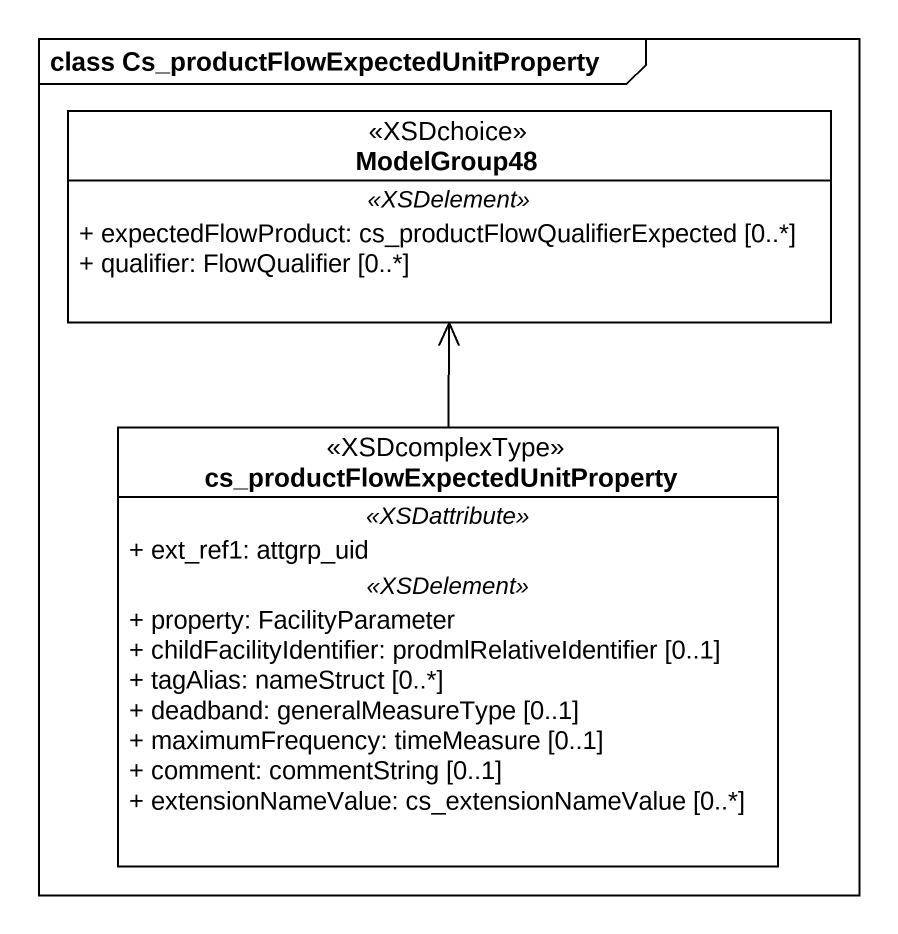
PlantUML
@startuml
mainframe class Cs_productFlowExpectedUnitProperty
hide circle
hide empty members
skinparam classAttributeIconSize 0
class ModelGroup48 <<XSDchoice>> {
  .. <<XSDelement>> ..
  + expectedFlowProduct: cs_productFlowQualifierExpected [0..*]
  + qualifier: FlowQualifier [0..*]
}
class "cs_productFlowExpectedUnitProperty" as cs_productFlowExpectedUnitPr <<XSDcomplexType>> {
  .. <<XSDattribute>> ..
  + ext_ref1: attgrp_uid
  .. <<XSDelement>> ..
  + property: FacilityParameter
  + childFacilityIdentifier: prodmlRelativeIdentifier [0..1]
  + tagAlias: nameStruct [0..*]
  + deadband: generalMeasureType [0..1]
  + maximumFrequency: timeMeasure [0..1]
  + comment: commentString [0..1]
  + extensionNameValue: cs_extensionNameValue [0..*]
}
cs_productFlowExpectedUnitPr -up-> ModelGroup48
@enduml
